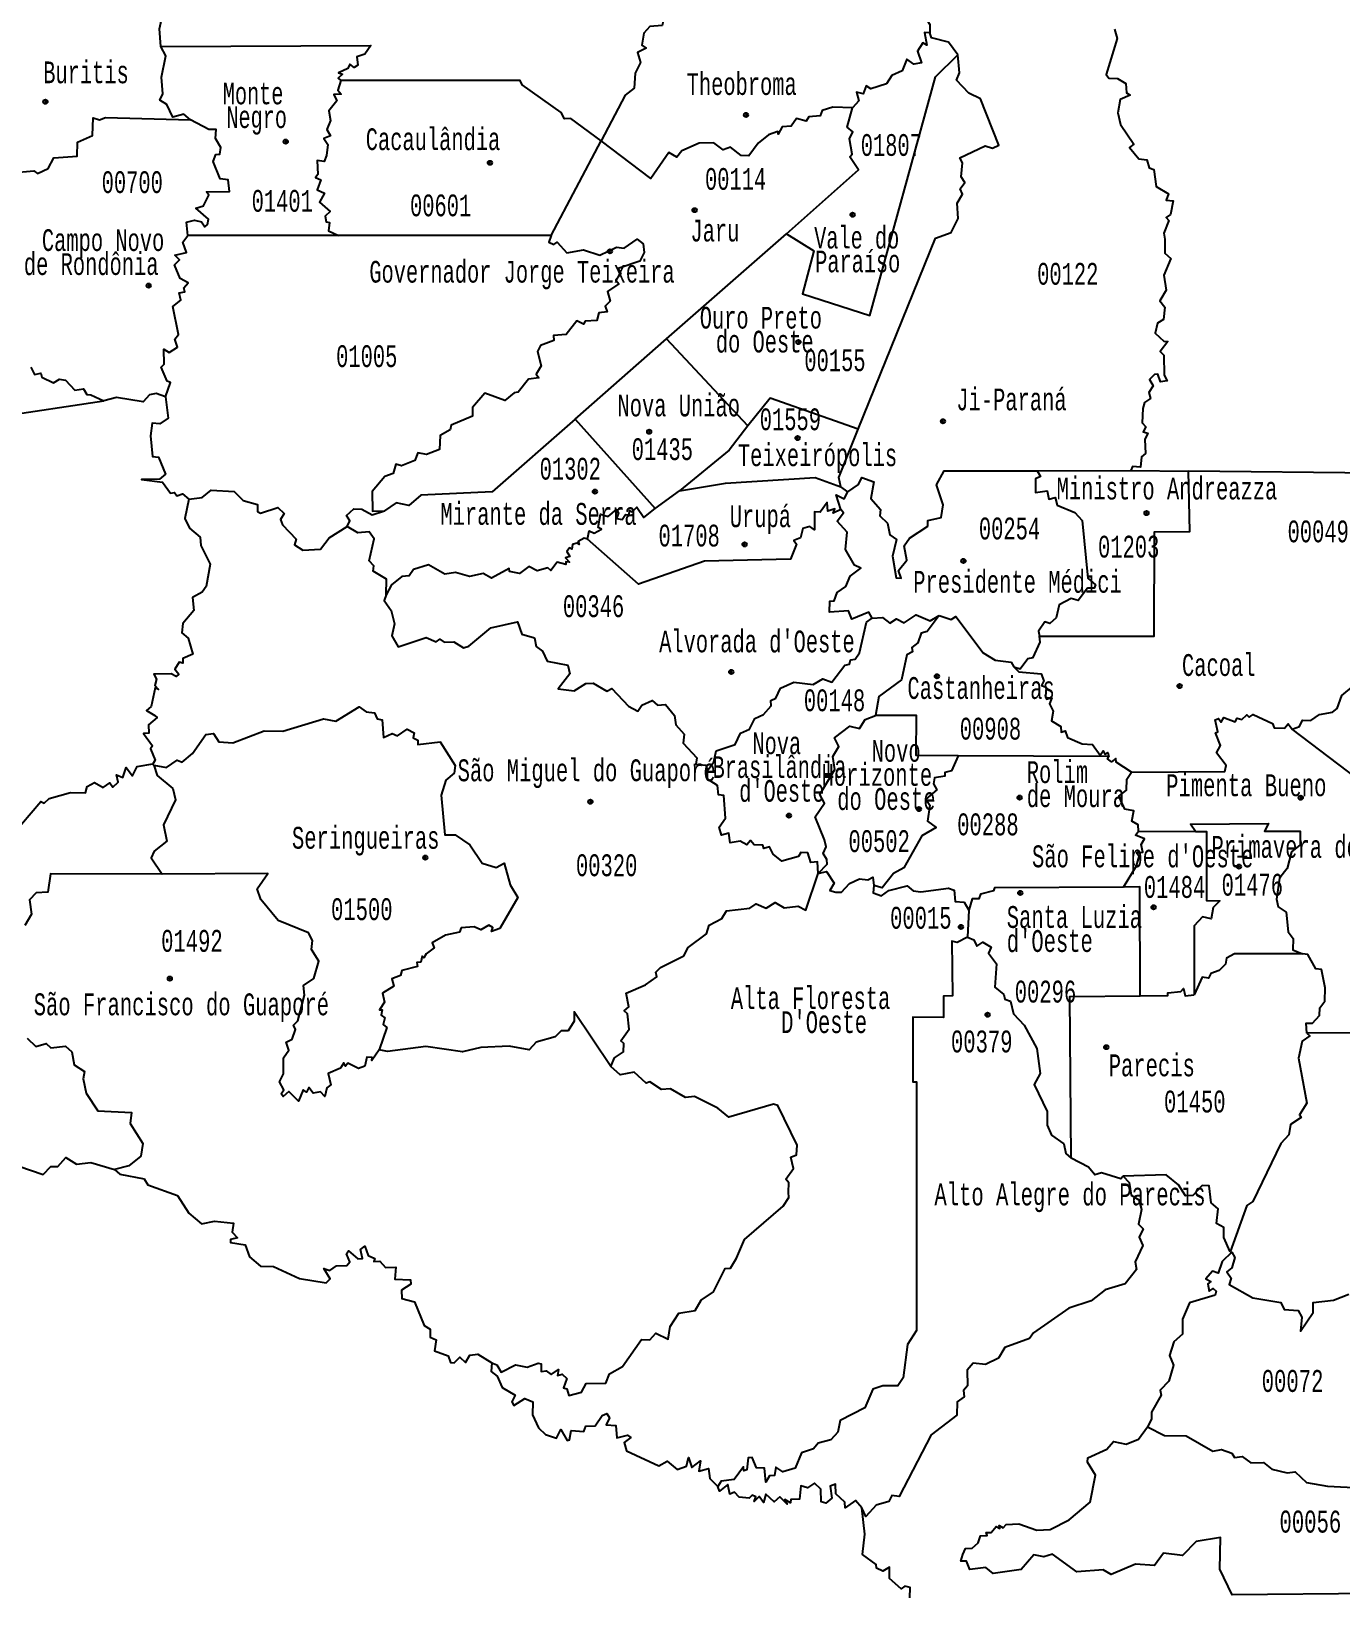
# Model space of a CAD drawing. Header units: millimetres. Extents: x 9851 to 10267, y 23387 to 23778.
# Drawn here: x 9952.17 to 9979.66, y 23591.32 to 23624.16 of the extents above; entities that cross this region are included whole.
import ezdxf
from ezdxf.enums import TextEntityAlignment as Align

# ---------------------------------------------------------------- set-up
doc = ezdxf.new("R2010")
doc.units = ezdxf.units.MM
doc.layers.add('3', color=7, linetype='Continuous')
doc.styles.add('MONOTXT', font='MONOTXT', dxfattribs={"height": 0.2})

# ---------------------------------------------------------------- blocks, each defined once
blk = doc.blocks.new('SEDE')
at = {"layer": '3', "color": 7, "linetype": 'Continuous'}
blk.add_circle((0, 0), 0.00451, dxfattribs=at)

msp = doc.modelspace()

# ---------------------------------------------------------------- linework, layer by layer
at = {"color": 7, "linetype": 'Continuous'}
for p, q in [((9963.082, 23619.871), (9964.132, 23621.857)), ((9958.621, 23619.872), (9955.457, 23619.871)), ((9963.082, 23619.871), (9958.621, 23619.872)), ((9965.505, 23617.702), (9968.024, 23619.907)), ((9963.586, 23616.014), (9965.505, 23617.702)), ((9967.215, 23615.877), (9965.505, 23617.702)), ((9963.586, 23616.014), (9965.269, 23614.138)), ((9973.287, 23614.931), (9975.255, 23614.936)), ((9975.255, 23614.936), (9976.467, 23614.922)), ((9980.752, 23614.874), (9976.467, 23614.922)), ((9965.269, 23614.138), (9965.776, 23614.508)), ((9969.313, 23614.492), (9969.167, 23614.591)), ((9974.79, 23608.935), (9971.627, 23608.946)), ((9954.718, 23608.779), (9954.738, 23608.749)), ((9975.412, 23607.365), (9976.613, 23607.357)), ((9971.849, 23605.711), (9971.827, 23605.143)), ((9977.337, 23598.536), (9977.377, 23598.531))]:
    msp.add_line(p, q, dxfattribs=at)
for points in [[(9966.527, 23626.738), (9966.252, 23626.508), (9966.205, 23626.171), (9966.26, 23625.864), (9966.124, 23625.638), (9966.127, 23625.491), (9965.715, 23625.147), (9965.663, 23624.843), (9965.515, 23624.669), (9965.415, 23624.275), (9965.157, 23624.257), (9965.032, 23624.118), (9964.989, 23623.865), (9965.077, 23623.805), (9964.893, 23623.709), (9964.957, 23623.503), (9964.85, 23623.275), (9964.827, 23622.96), (9964.637, 23622.815), (9964.132, 23621.857)], [(9971.213, 23625.301), (9971.113, 23624.928), (9970.809, 23624.65), (9971.033, 23624.299), (9971.031, 23624.121)], [(9954.891, 23623.838), (9954.861, 23624.209), (9954.924, 23624.496), (9954.788, 23624.793)], [(9971.031, 23624.121), (9970.924, 23624.132), (9970.972, 23623.865), (9970.887, 23623.913), (9970.776, 23623.74), (9970.858, 23623.496), (9970.699, 23623.469), (9970.552, 23623.574), (9970.456, 23623.326), (9970.235, 23623.232), (9970.126, 23623.052), (9969.794, 23622.95), (9969.7, 23623.012), (9969.631, 23622.841), (9969.496, 23622.879), (9969.543, 23622.699), (9969.411, 23622.549)], [(9971.622, 23623.666), (9971.424, 23623.932), (9971.072, 23624.018), (9971.031, 23624.121)], [(9974.914, 23624.201), (9974.97, 23624.004), (9974.739, 23623.253), (9974.789, 23623.173), (9974.972, 23623.165), (9975.151, 23623.063), (9975.16, 23622.866), (9975.24, 23622.819), (9975.028, 23622.722), (9974.978, 23622.443), (9975.038, 23622.203), (9975.317, 23621.787), (9975.229, 23621.714), (9975.419, 23621.478), (9975.592, 23621.458), (9975.638, 23621.293), (9975.74, 23621.259), (9975.787, 23620.901), (9976.042, 23620.745), (9975.996, 23620.612), (9976.14, 23620.597), (9976.087, 23620.312), (9975.997, 23620.249), (9976.055, 23620.182), (9975.949, 23619.919), (9975.968, 23619.791), (9975.967, 23619.498), (9976.094, 23619.384), (9975.946, 23619.036), (9975.995, 23618.72), (9975.862, 23618.498), (9975.968, 23618.366), (9975.94, 23618.105), (9975.816, 23618.029), (9975.763, 23617.82), (9975.948, 23617.649), (9976.033, 23617.647), (9975.873, 23617.432), (9975.949, 23617.355), (9975.955, 23616.941), (9976.019, 23616.821), (9975.875, 23616.801), (9975.82, 23616.959), (9975.751, 23616.953), (9975.647, 23616.848), (9975.723, 23616.712), (9975.632, 23616.575), (9975.669, 23616.452), (9975.54, 23616.367), (9975.506, 23616.238), (9975.489, 23615.939), (9975.567, 23615.854), (9975.514, 23615.749), (9975.614, 23615.723), (9975.547, 23615.587), (9975.563, 23615.295), (9975.481, 23615.225), (9975.457, 23615.006), (9975.29, 23615.021), (9975.255, 23614.936)], [(9955.514, 23622.3), (9955.371, 23622.415), (9955.14, 23622.357), (9955.013, 23622.618), (9954.864, 23622.709), (9954.931, 23622.842), (9954.904, 23623.194), (9954.994, 23623.639), (9954.891, 23623.838)], [(9954.891, 23623.838), (9959.295, 23623.856), (9959.172, 23623.678), (9959.004, 23623.618), (9959.025, 23623.448), (9958.946, 23623.399), (9958.854, 23623.465), (9958.813, 23623.377), (9958.617, 23623.283), (9958.699, 23623.254), (9958.614, 23623.175), (9958.665, 23623.126)], [(9968.024, 23619.907), (9968.598, 23619.549), (9968.357, 23618.644), (9969.776, 23618.193), (9971.151, 23623.198), (9971.622, 23623.666)], [(9969.531, 23615.803), (9971.153, 23619.816), (9971.48, 23619.935), (9971.63, 23620.228), (9971.608, 23620.548), (9971.716, 23620.737), (9971.673, 23620.85), (9971.771, 23620.986), (9971.694, 23621.104), (9971.716, 23621.398), (9971.661, 23621.5), (9972.197, 23621.751), (9972.349, 23621.705), (9972.479, 23621.765), (9972.098, 23622.737), (9971.85, 23622.858), (9971.595, 23623.134), (9971.658, 23623.287), (9971.622, 23623.666)], [(9958.665, 23623.126), (9958.601, 23622.92), (9958.672, 23622.836), (9958.523, 23622.833), (9958.581, 23622.695), (9958.417, 23622.484), (9958.45, 23622.283), (9958.371, 23622.093), (9958.45, 23621.961), (9958.312, 23621.908), (9958.393, 23621.778), (9958.367, 23621.55), (9958.318, 23621.426), (9958.173, 23621.447), (9958.186, 23621.149), (9958.135, 23621.089), (9958.25, 23621.037), (9958.17, 23620.829), (9958.323, 23620.762), (9958.218, 23620.567), (9958.442, 23620.373), (9958.34, 23620.274), (9958.359, 23620.155), (9958.43, 23620.145), (9958.405, 23619.965), (9958.621, 23619.872)], [(9964.132, 23621.857), (9963.493, 23622.329), (9963.363, 23622.316), (9963.29, 23622.454), (9962.472, 23623.032), (9962.433, 23623.122), (9958.665, 23623.126)], [(9969.411, 23622.549), (9968.994, 23622.562), (9968.776, 23622.494), (9968.734, 23622.379), (9968.495, 23622.359), (9968.439, 23622.272), (9968.233, 23622.327), (9968.119, 23622.164), (9967.933, 23622.148), (9967.85, 23621.999), (9967.839, 23622.053), (9967.649, 23621.98), (9967.427, 23621.81), (9967.23, 23621.545), (9967.071, 23621.55), (9966.847, 23621.723), (9966.697, 23621.666), (9966.502, 23621.812), (9966.193, 23621.811), (9965.824, 23621.649), (9965.724, 23621.515), (9965.557, 23621.612), (9965.176, 23621.07), (9964.132, 23621.857)], [(9968.024, 23619.907), (9969.537, 23621.247), (9969.355, 23621.523), (9969.404, 23621.579), (9969.348, 23621.899), (9969.42, 23622.049), (9969.297, 23622.142), (9969.411, 23622.549)], [(9951.753, 23621.183), (9952.221, 23621.231), (9952.301, 23621.175), (9952.522, 23621.278), (9952.639, 23621.504), (9953.133, 23621.535), (9953.135, 23621.83), (9953.452, 23621.972), (9953.467, 23622.343), (9953.599, 23622.296), (9953.729, 23622.349), (9955.514, 23622.3)], [(9955.457, 23619.871), (9955.428, 23620.147), (9955.593, 23620.193), (9955.742, 23620.159), (9955.81, 23620.05), (9955.867, 23620.099), (9955.888, 23620.212), (9955.624, 23620.447), (9955.785, 23620.495), (9955.895, 23620.715), (9955.847, 23620.786), (9956.329, 23620.797), (9956.301, 23621.036), (9956.131, 23621.062), (9955.986, 23621.423), (9956.04, 23621.574), (9956.124, 23621.581), (9956.148, 23621.717), (9956.038, 23621.903), (9956.052, 23622.092), (9955.899, 23622.095), (9955.514, 23622.3)], [(9954.987, 23616.481), (9955.09, 23616.783), (9955.021, 23616.811), (9954.897, 23617.107), (9954.956, 23617.172), (9954.953, 23617.483), (9955.062, 23617.413), (9955.235, 23617.523), (9955.183, 23617.691), (9955.256, 23617.794), (9955.143, 23618.377), (9955.311, 23618.512), (9955.272, 23618.667), (9955.389, 23618.691), (9955.373, 23618.775), (9955.465, 23618.879), (9955.296, 23618.969), (9955.173, 23619.256), (9955.28, 23619.361), (9955.184, 23619.458), (9955.429, 23619.512), (9955.35, 23619.733), (9955.457, 23619.871)], [(9963.082, 23619.871), (9963.037, 23619.73), (9963.14, 23619.682), (9963.21, 23619.728), (9963.41, 23619.507), (9963.762, 23619.566), (9964.102, 23619.459), (9964.458, 23619.622), (9964.617, 23619.604), (9964.888, 23619.795), (9965.014, 23619.693), (9965.038, 23619.51), (9964.947, 23619.334), (9964.492, 23619.179), (9964.547, 23619.064), (9964.443, 23618.935), (9964.506, 23618.856), (9964.265, 23618.694), (9964.32, 23618.494), (9964.219, 23618.386), (9964.257, 23618.269), (9964.082, 23618.247), (9964.042, 23618.087), (9963.796, 23618.075), (9963.759, 23618.008), (9963.621, 23618.08), (9963.396, 23617.792), (9963.135, 23617.774), (9963.14, 23617.669), (9962.862, 23617.561), (9962.799, 23617.434), (9962.875, 23617.133), (9962.767, 23616.959), (9962.822, 23616.88), (9962.608, 23616.851), (9962.392, 23616.581), (9962.305, 23616.57), (9962.113, 23616.407), (9961.689, 23616.56), (9961.433, 23616.259), (9961.43, 23616.081), (9960.984, 23615.886), (9960.96, 23615.792), (9960.755, 23615.67), (9960.737, 23615.377), (9960.464, 23615.27), (9960.283, 23615.307), (9960.218, 23615.148), (9959.941, 23615.034), (9959.821, 23615.072), (9959.768, 23614.873), (9959.588, 23614.81), (9959.328, 23614.499), (9959.331, 23614.083), (9959.581, 23614.09)], [(9952.157, 23617.106), (9952.239, 23616.955), (9952.37, 23616.983), (9952.387, 23616.893), (9952.632, 23616.781), (9952.759, 23616.857), (9952.888, 23616.833), (9953.079, 23616.624), (9953.264, 23616.651), (9953.333, 23616.533), (9953.416, 23616.523), (9953.69, 23616.397)], [(9954.987, 23616.481), (9954.792, 23616.555), (9954.653, 23616.528), (9954.515, 23616.379), (9953.956, 23616.468), (9953.69, 23616.397)], [(9954.987, 23616.481), (9955.041, 23616.033), (9954.87, 23615.918), (9954.708, 23615.929), (9954.669, 23615.663), (9954.711, 23615.232), (9954.839, 23615.217), (9954.988, 23614.858), (9954.862, 23614.757), (9954.48, 23614.75), (9954.921, 23614.695), (9955.092, 23614.458), (9955.178, 23614.478), (9955.223, 23614.402), (9955.344, 23614.446), (9955.476, 23614.339)], [(9969.531, 23615.803), (9967.683, 23616.457), (9967.215, 23615.877)], [(9951.449, 23616.063), (9953.69, 23616.397)], [(9963.586, 23616.014), (9961.844, 23614.49), (9960.346, 23614.42), (9960.095, 23614.201), (9959.832, 23614.26), (9959.581, 23614.09)], [(9967.215, 23615.877), (9966.819, 23615.367), (9965.776, 23614.508)], [(9969.167, 23614.591), (9969.12, 23614.79), (9969.531, 23615.803)], [(9969.313, 23614.492), (9969.533, 23614.644), (9969.609, 23614.791), (9969.86, 23614.696), (9969.795, 23614.347), (9969.995, 23614.117), (9969.985, 23613.983), (9970.146, 23613.834), (9970.194, 23613.588), (9970.336, 23613.486), (9970.25, 23613.138), (9970.324, 23612.686), (9970.43, 23612.677), (9970.374, 23612.841), (9970.554, 23613.056), (9970.493, 23613.354), (9970.61, 23613.516), (9970.989, 23613.767), (9970.993, 23613.886), (9971.275, 23613.952), (9971.312, 23614.216), (9971.177, 23614.635), (9971.336, 23614.929), (9973.287, 23614.931)], [(9973.287, 23614.931), (9973.358, 23614.814), (9973.25, 23614.765), (9973.25, 23614.476), (9973.497, 23614.511), (9973.531, 23614.334), (9973.668, 23614.374), (9973.707, 23614.211), (9974.077, 23614.053), (9974.229, 23613.889), (9974.348, 23612.678), (9974.51, 23612.535), (9974.485, 23612.469), (9974.342, 23612.469), (9974.147, 23612.206), (9974, 23612.251), (9973.747, 23612.118), (9973.686, 23611.844), (9973.555, 23611.729), (9973.45, 23611.759), (9973.314, 23611.562), (9973.334, 23611.462)], [(9973.334, 23611.462), (9975.747, 23611.461), (9975.749, 23613.653), (9976.49, 23613.657), (9976.467, 23614.922)], [(9978.64, 23609.505), (9978.792, 23609.561), (9978.856, 23609.694), (9979.032, 23609.687), (9979.218, 23609.815), (9979.485, 23609.862), (9979.583, 23609.939), (9979.685, 23610.214), (9979.929, 23610.414), (9980.123, 23610.334), (9980.192, 23610.549), (9980.382, 23610.644), (9980.573, 23610.617), (9980.749, 23610.818), (9980.752, 23614.874)], [(9955.476, 23614.339), (9955.755, 23614.37), (9955.947, 23614.525), (9956.427, 23614.497), (9956.619, 23614.306), (9956.916, 23614.224), (9956.917, 23614.076), (9956.982, 23614.043), (9957.344, 23614.159), (9957.477, 23614.037), (9957.403, 23613.906), (9957.444, 23613.796), (9957.729, 23613.493), (9957.696, 23613.38), (9957.87, 23613.264), (9958.239, 23613.286), (9958.425, 23613.524), (9958.803, 23613.763)], [(9965.776, 23614.508), (9966.743, 23614.673), (9968.624, 23614.788), (9969.167, 23614.591)], [(9969.165, 23614.119), (9969.064, 23614.429), (9969.236, 23614.343), (9969.313, 23614.492)], [(9955.476, 23614.339), (9955.393, 23613.928), (9955.49, 23613.727), (9955.716, 23613.541), (9955.731, 23613.366), (9955.925, 23612.968), (9955.839, 23612.5), (9955.758, 23612.385), (9955.552, 23612.271), (9955.58, 23611.998), (9955.352, 23611.727), (9955.327, 23611.533), (9955.465, 23611.416), (9955.562, 23611.081), (9955.35, 23610.994), (9955.349, 23610.895), (9955.27, 23610.913), (9955.183, 23610.765), (9955.269, 23610.662), (9955.207, 23610.611), (9955.102, 23610.672), (9954.74, 23610.661), (9954.8, 23610.554), (9954.759, 23610.426), (9954.842, 23610.343), (9954.77, 23610.377), (9954.683, 23609.984), (9954.587, 23609.9), (9954.761, 23609.795), (9954.812, 23609.752), (9954.63, 23609.595), (9954.634, 23609.425), (9954.525, 23609.414), (9954.711, 23609.161), (9954.674, 23609.094), (9954.771, 23608.86), (9954.718, 23608.779)], [(9969.165, 23614.119), (9969.004, 23614.041), (9969.037, 23614.132), (9968.895, 23614.087), (9968.877, 23614.266), (9968.728, 23614.06), (9968.614, 23614.068), (9968.614, 23613.693), (9968.514, 23613.764), (9968.368, 23613.717), (9968.315, 23613.522), (9968.175, 23613.471), (9968.232, 23613.393), (9968.109, 23613.073), (9966.304, 23613.031), (9964.916, 23612.549), (9963.844, 23613.498)], [(9963.844, 23613.498), (9963.883, 23613.67), (9963.988, 23613.623), (9964.137, 23613.706), (9964.07, 23613.744), (9964.119, 23614.018), (9964.277, 23613.97), (9964.454, 23614.117), (9964.498, 23614.039), (9964.453, 23613.927), (9964.577, 23613.906), (9964.644, 23614.016), (9964.721, 23614.007), (9964.729, 23614.099), (9964.781, 23614.07), (9964.882, 23614.17), (9965.03, 23613.949), (9965.269, 23614.138)], [(9958.803, 23613.763), (9958.857, 23613.88), (9958.788, 23613.995), (9958.942, 23614.132), (9959.108, 23614.126), (9959.326, 23614.007), (9959.581, 23614.09)], [(9969.825, 23611.838), (9969.752, 23611.966), (9969.396, 23611.814), (9969.323, 23611.988), (9968.93, 23611.966), (9968.933, 23612.195), (9969.025, 23612.199), (9969.085, 23612.376), (9969.268, 23612.505), (9969.362, 23612.719), (9969.587, 23612.885), (9969.455, 23612.947), (9969.26, 23613.282), (9969.297, 23613.646), (9969.087, 23613.876), (9969.223, 23614.048), (9969.165, 23614.119)], [(9959.622, 23612.324), (9959.627, 23612.653), (9959.348, 23612.827), (9959.359, 23612.934), (9959.261, 23613.043), (9959.365, 23613.505), (9959.26, 23613.653), (9959.022, 23613.628), (9958.803, 23613.763)], [(9963.844, 23613.498), (9963.776, 23613.518), (9963.65, 23613.446), (9963.669, 23613.382), (9963.622, 23613.415), (9963.532, 23613.384), (9963.514, 23613.289), (9963.47, 23613.316), (9963.412, 23613.236), (9963.472, 23613.13), (9963.381, 23613.105), (9963.465, 23613.013), (9963.388, 23613.022), (9963.393, 23612.963), (9963.207, 23613.014), (9963.074, 23612.837), (9963.016, 23612.893), (9962.792, 23612.83), (9962.616, 23612.923), (9962.417, 23612.777), (9962.21, 23612.818), (9962.204, 23612.879), (9961.832, 23612.675), (9961.658, 23612.773), (9961.368, 23612.715), (9961.075, 23612.799), (9960.854, 23612.758), (9960.507, 23612.96), (9960.194, 23612.858), (9960.101, 23612.723), (9959.946, 23612.714), (9959.733, 23612.536), (9959.622, 23612.324)], [(9959.622, 23612.324), (9959.578, 23612.21), (9959.724, 23611.999), (9959.797, 23611.717), (9959.737, 23611.464), (9959.871, 23611.235), (9960.457, 23611.434), (9960.667, 23611.341), (9960.746, 23611.4), (9960.837, 23611.333), (9961.037, 23611.34), (9961.24, 23611.217), (9961.357, 23611.247), (9961.818, 23611.636), (9962.378, 23611.764), (9962.464, 23611.504), (9962.732, 23611.424), (9962.77, 23611.245), (9962.898, 23611.147), (9963, 23610.933), (9963.431, 23610.853), (9963.475, 23610.671), (9963.228, 23610.354), (9963.566, 23610.309), (9963.812, 23610.469), (9963.963, 23610.476), (9964.25, 23610.306), (9964.355, 23610.362), (9964.705, 23609.993), (9964.902, 23609.884), (9964.985, 23610.009), (9965.204, 23610.11), (9965.319, 23610.012), (9965.487, 23610.026), (9965.67, 23609.793), (9965.7, 23609.6), (9965.879, 23609.402), (9965.858, 23609.216), (9966.139, 23608.903), (9966.12, 23608.775), (9966.329, 23608.754), (9966.365, 23608.639)], [(9969.825, 23611.838), (9970.043, 23611.853), (9970.192, 23611.734), (9970.332, 23611.825), (9970.494, 23611.74), (9970.744, 23611.908), (9971.044, 23611.779), (9971.233, 23611.892)], [(9971.233, 23611.892), (9970.975, 23611.557), (9970.852, 23611.52), (9970.785, 23611.318), (9970.659, 23611.224), (9970.673, 23611.134), (9970.551, 23611.071), (9970.438, 23610.546), (9969.961, 23610.195), (9969.896, 23609.791)], [(9971.233, 23611.892), (9971.484, 23611.813), (9971.578, 23611.872), (9972.155, 23611.109), (9972.408, 23610.954), (9972.743, 23610.913), (9972.798, 23610.819)], [(9966.365, 23608.639), (9966.499, 23608.821), (9966.549, 23609.054), (9966.947, 23609.187), (9967.061, 23609.421), (9967.247, 23609.506), (9967.356, 23609.731), (9967.54, 23609.818), (9967.699, 23609.999), (9967.695, 23610.111), (9967.797, 23610.158), (9967.898, 23610.365), (9968.175, 23610.491), (9968.583, 23610.446), (9968.784, 23610.562), (9968.973, 23610.491), (9969.247, 23610.854), (9969.35, 23610.87), (9969.368, 23610.961), (9969.467, 23610.976), (9969.557, 23611.11), (9969.707, 23611.756), (9969.825, 23611.838)], [(9972.798, 23610.819), (9972.927, 23610.777), (9973.088, 23610.99), (9973.206, 23611.013), (9973.35, 23611.334), (9973.334, 23611.462)], [(9972.798, 23610.819), (9972.904, 23610.712), (9973.37, 23610.667), (9973.429, 23610.525), (9973.377, 23610.426), (9973.474, 23610.392), (9973.461, 23610.186), (9973.485, 23610.135), (9973.597, 23610.164), (9973.543, 23610.039), (9973.621, 23609.887), (9973.589, 23609.681), (9973.782, 23609.562), (9973.792, 23609.446), (9973.878, 23609.472), (9973.923, 23609.335), (9974.23, 23609.198), (9974.452, 23609.189), (9974.608, 23608.961), (9974.67, 23609.052), (9974.708, 23608.983), (9974.772, 23609.017), (9974.79, 23608.935)], [(9954.738, 23608.749), (9955.01, 23608.706), (9955.233, 23608.857), (9955.337, 23608.818), (9955.553, 23608.994), (9955.835, 23609.396), (9955.995, 23609.419), (9956.103, 23609.245), (9956.401, 23609.22), (9957.056, 23609.471), (9957.451, 23609.468), (9958.302, 23609.722), (9958.562, 23609.676), (9959.055, 23609.974), (9959.197, 23609.869), (9959.374, 23609.852), (9959.427, 23609.723), (9959.534, 23609.705), (9959.56, 23609.334), (9959.744, 23609.415), (9959.855, 23609.37), (9960.058, 23609.51), (9960.209, 23609.434), (9960.188, 23609.324), (9960.282, 23609.275), (9960.284, 23609.187), (9960.756, 23609.244), (9961.071, 23608.746), (9961.048, 23608.583), (9960.871, 23608.437), (9960.774, 23608.124), (9960.85, 23607.288), (9961.067, 23607.291), (9961.379, 23607.08), (9961.636, 23606.697), (9961.927, 23606.607), (9962.095, 23606.696), (9962.219, 23606.242), (9962.382, 23605.972), (9962.004, 23605.322), (9961.834, 23605.262), (9961.857, 23605.341), (9961.773, 23605.394), (9961.605, 23605.293), (9961.467, 23605.361), (9961.195, 23605.336), (9961.16, 23605.244), (9960.867, 23605.182), (9960.587, 23605.022), (9960.626, 23604.916), (9960.46, 23604.793), (9960.41, 23604.709), (9960.372, 23604.744), (9960.345, 23604.615), (9960.265, 23604.609), (9960.274, 23604.526), (9959.948, 23604.441), (9959.919, 23604.339), (9959.74, 23604.269), (9959.778, 23604.114), (9959.542, 23603.965), (9959.584, 23603.777), (9959.481, 23603.616), (9959.535, 23603.614), (9959.511, 23603.504), (9959.594, 23603.449), (9959.558, 23603.306), (9959.636, 23603.244), (9959.469, 23602.776)], [(9968.69, 23606.477), (9968.876, 23606.673), (9968.872, 23606.775), (9968.797, 23606.897), (9968.858, 23607.039), (9968.821, 23607.185), (9968.628, 23607.67), (9968.822, 23607.951), (9968.721, 23608.136), (9969.042, 23608.662), (9968.998, 23608.936), (9969.12, 23609.142), (9969.03, 23609.323), (9969.353, 23609.568), (9969.555, 23609.525), (9969.676, 23609.707), (9969.896, 23609.791)], [(9971.627, 23608.946), (9970.745, 23608.956), (9970.753, 23609.794), (9969.896, 23609.791)], [(9975.268, 23608.605), (9977.23, 23608.622), (9977.253, 23608.745), (9977.054, 23609.011), (9977.133, 23609.168), (9977.03, 23609.428), (9977.083, 23609.449), (9977.022, 23609.704), (9977.092, 23609.732), (9977.151, 23609.656), (9977.207, 23609.751), (9977.447, 23609.664), (9977.485, 23609.738), (9977.584, 23609.711), (9977.687, 23609.805), (9977.74, 23609.76), (9977.822, 23609.815), (9978.23, 23609.628), (9978.26, 23609.538), (9978.478, 23609.529), (9978.555, 23609.617), (9978.64, 23609.505)], [(9981.547, 23607.304), (9978.64, 23609.505)], [(9971.627, 23608.946), (9971.488, 23608.636), (9971.349, 23608.597), (9971.351, 23608.523), (9971.133, 23608.483), (9971.109, 23608.363), (9971.181, 23608.232), (9970.948, 23608.04), (9971.037, 23607.91), (9970.985, 23607.578), (9971.169, 23607.444), (9970.866, 23607.271), (9970.49, 23606.597), (9970.268, 23606.477), (9970.032, 23606.175), (9969.858, 23606.223)], [(9975.268, 23608.605), (9974.947, 23608.818), (9974.936, 23608.889), (9974.849, 23608.824), (9974.767, 23608.882), (9974.79, 23608.935)], [(9951.961, 23607.513), (9952.37, 23607.992), (9952.437, 23607.953), (9952.542, 23608.054), (9952.988, 23608.177), (9953.308, 23608.174), (9953.339, 23608.305), (9953.496, 23608.391), (9953.68, 23608.285), (9953.82, 23608.381), (9953.883, 23608.288), (9953.992, 23608.392), (9953.958, 23608.548), (9954.088, 23608.493), (9954.163, 23608.705), (9954.292, 23608.528), (9954.392, 23608.721), (9954.718, 23608.779)], [(9954.738, 23608.749), (9954.812, 23608.537), (9955.14, 23608.262), (9955.196, 23608.026), (9954.947, 23607.502), (9955.013, 23607.156), (9954.747, 23606.944), (9954.688, 23606.809), (9954.917, 23606.467)], [(9968.69, 23606.477), (9968.678, 23606.722), (9968.534, 23606.708), (9968.471, 23606.91), (9968.324, 23606.92), (9968.273, 23606.834), (9967.927, 23606.739), (9967.743, 23606.882), (9967.667, 23607.04), (9967.551, 23607.003), (9967.525, 23607.076), (9967.343, 23607.083), (9967.266, 23607.167), (9967.194, 23607.079), (9967.053, 23607.155), (9966.838, 23607.12), (9966.817, 23607.326), (9966.658, 23607.279), (9966.608, 23607.448), (9966.742, 23607.642), (9966.707, 23608.117), (9966.6, 23608.132), (9966.573, 23608.323), (9966.367, 23608.455), (9966.365, 23608.639)], [(9975.412, 23607.365), (9975.406, 23607.502), (9975.275, 23607.578), (9975.316, 23607.79), (9975.129, 23607.829), (9974.999, 23608.102), (9975.165, 23608.23), (9975.171, 23608.457), (9975.268, 23608.605)], [(9975.101, 23606.191), (9975.376, 23606.642), (9975.43, 23606.834), (9975.376, 23606.913), (9975.504, 23606.929), (9975.473, 23607.088), (9975.544, 23607.203), (9975.352, 23607.279), (9975.412, 23607.365)], [(9976.613, 23607.357), (9976.509, 23607.511), (9978.147, 23607.526), (9978.062, 23607.363), (9978.806, 23607.365), (9978.812, 23607.082), (9978.629, 23606.931), (9978.534, 23606.585), (9978.373, 23606.383), (9978.313, 23605.938), (9978.35, 23605.777), (9978.515, 23605.667), (9978.554, 23605.25), (9978.663, 23605.114), (9978.652, 23604.872), (9978.856, 23604.791)], [(9976.613, 23607.357), (9976.839, 23607.356), (9976.844, 23605.908), (9977.121, 23605.905), (9976.98, 23605.764), (9976.937, 23605.525), (9976.758, 23605.57), (9976.583, 23605.38), (9976.586, 23603.933)], [(9954.917, 23606.467), (9952.57, 23606.47), (9952.516, 23606.085), (9952.269, 23606.07), (9952.131, 23605.922), (9952.173, 23605.623), (9952.036, 23605.384)], [(9959.469, 23602.776), (9959.32, 23602.549), (9959.322, 23602.618), (9959.216, 23602.623), (9959.168, 23602.43), (9959.037, 23602.382), (9958.813, 23602.494), (9958.767, 23602.436), (9958.732, 23602.504), (9958.659, 23602.388), (9958.401, 23602.276), (9958.459, 23602.042), (9958.37, 23601.978), (9958.329, 23601.8), (9958.237, 23601.892), (9958.084, 23601.867), (9957.997, 23601.985), (9957.946, 23601.891), (9957.875, 23601.94), (9957.777, 23601.702), (9957.573, 23601.904), (9957.457, 23601.796), (9957.415, 23601.852), (9957.473, 23601.937), (9957.38, 23602.103), (9957.467, 23602.272), (9957.464, 23602.609), (9957.573, 23602.769), (9957.52, 23602.934), (9957.647, 23602.999), (9957.712, 23603.203), (9957.672, 23603.293), (9957.765, 23603.382), (9957.902, 23603.924), (9957.885, 23604.126), (9958.097, 23604.276), (9958.206, 23604.637), (9958.049, 23604.882), (9958.07, 23605.07), (9957.985, 23605.229), (9957.349, 23605.489), (9956.987, 23605.935), (9956.909, 23606.159), (9957.138, 23606.478), (9954.917, 23606.467)], [(9964.336, 23602.426), (9964.414, 23602.61), (9964.602, 23602.735), (9964.612, 23602.908), (9964.548, 23602.963), (9964.718, 23603.209), (9964.689, 23603.534), (9964.618, 23603.597), (9964.711, 23603.678), (9964.655, 23603.964), (9965.064, 23604.144), (9965.305, 23604.31), (9965.283, 23604.405), (9965.378, 23604.505), (9965.872, 23604.748), (9965.957, 23604.925), (9966.345, 23605.209), (9966.404, 23605.392), (9966.669, 23605.534), (9966.764, 23605.693), (9967.253, 23605.748), (9967.385, 23605.842), (9967.599, 23605.75), (9967.788, 23605.871), (9967.973, 23605.754), (9968.267, 23605.793), (9968.433, 23605.709), (9968.69, 23606.477)], [(9968.69, 23606.477), (9968.863, 23606.517), (9969.024, 23606.274), (9968.931, 23606.124), (9969.057, 23606.085), (9969.182, 23606.088), (9969.35, 23606.27), (9969.557, 23606.367), (9969.733, 23606.343), (9969.834, 23606.401), (9969.858, 23606.223)], [(9969.858, 23606.223), (9969.847, 23606.075), (9970.019, 23606.008), (9970.17, 23606.124), (9970.56, 23606.218), (9970.685, 23606.115), (9970.844, 23606.096), (9971.428, 23606.169), (9971.547, 23606.128), (9971.567, 23605.89), (9971.753, 23605.876), (9971.849, 23605.711)], [(9975.101, 23606.191), (9972.388, 23606.175), (9972.367, 23606.112), (9972.094, 23606.045), (9972.063, 23605.947), (9971.922, 23605.945), (9971.849, 23605.711)], [(9975.452, 23603.907), (9975.442, 23606.197), (9975.101, 23606.191)], [(9971.827, 23605.143), (9971.608, 23605.029), (9971.496, 23605.058), (9971.507, 23603.909), (9971.32, 23603.906), (9971.323, 23603.454), (9970.677, 23603.459), (9970.679, 23602.105), (9970.752, 23602.104), (9970.752, 23596.882), (9970.565, 23596.588), (9970.476, 23595.893), (9970.361, 23595.722), (9970.044, 23595.725), (9969.835, 23595.651), (9969.669, 23595.263), (9969.152, 23594.994), (9969.103, 23594.753), (9968.958, 23594.592), (9968.688, 23594.522), (9968.592, 23594.398), (9968.342, 23594.316), (9968.208, 23593.993), (9967.947, 23593.918), (9967.797, 23594.017), (9967.769, 23593.841), (9967.666, 23593.831), (9967.588, 23593.702), (9967.559, 23593.993), (9967.393, 23594), (9967.3, 23594.221), (9967.221, 23594.214), (9967.191, 23593.962), (9967.127, 23593.942), (9967.119, 23594.023), (9966.924, 23593.755), (9966.652, 23593.723), (9966.58, 23593.607)], [(9971.827, 23605.143), (9971.955, 23605.088), (9972.022, 23604.953), (9972.149, 23605.036), (9972.322, 23604.931), (9972.268, 23604.805), (9972.433, 23604.583), (9972.4, 23604.093), (9972.586, 23603.94), (9972.605, 23603.84), (9972.724, 23603.801), (9972.789, 23603.535), (9973.014, 23603.291), (9973.282, 23602.805), (9973.352, 23602.279), (9973.224, 23602.047), (9973.498, 23601.48), (9973.495, 23601.197), (9973.588, 23600.985), (9973.848, 23600.803), (9973.888, 23600.602), (9974, 23600.504)], [(9978.856, 23604.791), (9977.431, 23604.791), (9977.261, 23604.703), (9977.241, 23604.576), (9977.109, 23604.442), (9976.933, 23604.38), (9976.886, 23604.283), (9976.751, 23604.304), (9976.586, 23603.933)], [(9978.951, 23603.125), (9978.937, 23603.339), (9979.071, 23603.336), (9979.213, 23603.495), (9979.225, 23603.655), (9979.327, 23603.799), (9979.337, 23604.077), (9979.26, 23604.461), (9979.137, 23604.475), (9978.969, 23604.779), (9978.856, 23604.791)], [(9975.452, 23603.907), (9976.03, 23603.918), (9976.034, 23603.973), (9976.306, 23603.999), (9976.357, 23604.063), (9976.391, 23603.912), (9976.586, 23603.933)], [(9974, 23600.504), (9973.971, 23603.899), (9975.452, 23603.907)], [(9964.336, 23602.426), (9963.566, 23603.572), (9963.566, 23603.379), (9963.438, 23603.177), (9963.29, 23603.174), (9963.169, 23603.052), (9962.769, 23602.937), (9962.618, 23602.775), (9962.201, 23602.851), (9961.605, 23602.826), (9961.219, 23602.732), (9960.455, 23602.845), (9959.645, 23602.743), (9959.469, 23602.776)], [(9952.083, 23603.023), (9952.267, 23602.846), (9952.479, 23602.911), (9952.578, 23602.819), (9952.887, 23602.851), (9953.016, 23602.735), (9953.066, 23602.458), (9953.288, 23602.32), (9953.254, 23602.171), (9953.321, 23601.87), (9953.567, 23601.495), (9954.272, 23601.46), (9954.244, 23601.233), (9954.509, 23600.812), (9954.47, 23600.546), (9954.215, 23600.338), (9953.914, 23600.265)], [(9978.951, 23603.125), (9979.011, 23603.068), (9978.85, 23602.96), (9978.775, 23602.6), (9978.947, 23601.66), (9978.796, 23601.415), (9978.827, 23601.355), (9978.609, 23601.207), (9978.573, 23600.989), (9978.402, 23600.809), (9977.817, 23599.593), (9977.688, 23599.506), (9977.337, 23598.536)], [(9984.258, 23602.182), (9984.015, 23602.286), (9983.633, 23603.136), (9978.951, 23603.125)], [(9961.836, 23596.208), (9961.946, 23596.165), (9962.037, 23596.013), (9962.331, 23596.161), (9962.581, 23596.116), (9962.808, 23596.201), (9962.873, 23596.183), (9962.872, 23596.022), (9962.98, 23596.039), (9963.084, 23595.958), (9963.237, 23596.065), (9963.216, 23595.938), (9963.315, 23595.966), (9963.414, 23595.88), (9963.344, 23595.679), (9963.415, 23595.658), (9963.453, 23595.523), (9963.723, 23595.588), (9963.817, 23595.774), (9964.231, 23595.776), (9964.308, 23595.973), (9964.58, 23596.128), (9964.977, 23596.698), (9965.155, 23596.692), (9965.281, 23596.829), (9965.538, 23596.701), (9965.58, 23596.968), (9965.762, 23597.252), (9966.105, 23597.307), (9966.235, 23597.522), (9966.489, 23597.695), (9966.74, 23598.183), (9966.848, 23598.193), (9966.977, 23598.403), (9967.14, 23598.796), (9967.955, 23599.498), (9968.074, 23599.679), (9968.065, 23599.792), (9968.074, 23599.986), (9968.007, 23600.064), (9968.169, 23600.287), (9968.115, 23600.523), (9968.237, 23600.571), (9968.248, 23600.776), (9967.843, 23601.608), (9967.753, 23601.633), (9966.811, 23601.362), (9966.582, 23601.555), (9966.096, 23601.796), (9965.902, 23601.776), (9965.587, 23601.961), (9965.401, 23601.947), (9965.157, 23602.104), (9965.081, 23602.075), (9964.828, 23602.306), (9964.535, 23602.253), (9964.336, 23602.426)], [(9951.906, 23600.333), (9952.418, 23600.162), (9952.577, 23600.326), (9952.726, 23600.324), (9952.895, 23600.517), (9953.115, 23600.376), (9953.42, 23600.41), (9953.914, 23600.265)], [(9975.096, 23600.122), (9975.041, 23600.065), (9974.638, 23600.197), (9974.5, 23600.149), (9974.362, 23600.314), (9974, 23600.504)], [(9953.914, 23600.265), (9954.027, 23600.165), (9954.538, 23600.067), (9954.618, 23599.944), (9955.24, 23599.721), (9955.476, 23599.349), (9955.74, 23599.123), (9956.018, 23599.181), (9956.411, 23599.138), (9956.385, 23598.95), (9956.498, 23598.83), (9956.352, 23598.793), (9956.354, 23598.734), (9956.658, 23598.686), (9956.748, 23598.434), (9956.983, 23598.238), (9957.255, 23598.229), (9957.802, 23597.978), (9958.358, 23597.886), (9958.441, 23597.968), (9958.31, 23598.185), (9958.438, 23598.145), (9958.575, 23598.239), (9958.796, 23598.252), (9958.859, 23598.326), (9958.783, 23598.493), (9958.827, 23598.559), (9959.023, 23598.387), (9959.121, 23598.394), (9959.083, 23598.584), (9959.174, 23598.655), (9959.239, 23598.458), (9959.383, 23598.399), (9959.362, 23598.332), (9959.486, 23598.339), (9959.603, 23598.206), (9959.823, 23598.217), (9959.8, 23597.96), (9960.131, 23597.948), (9960.137, 23597.857), (9959.938, 23597.729), (9959.945, 23597.556), (9960.212, 23597.485), (9960.419, 23596.989), (9960.544, 23596.914), (9960.544, 23596.742), (9960.672, 23596.689), (9960.635, 23596.455), (9960.923, 23596.355), (9960.967, 23596.212), (9961.049, 23596.207), (9961.163, 23596.326), (9961.283, 23596.21), (9961.379, 23596.367), (9961.544, 23596.388), (9961.836, 23596.208)], [(9975.096, 23600.122), (9975.22, 23599.991), (9975.263, 23599.727), (9975.422, 23599.625), (9975.48, 23599.422), (9975.417, 23599.114), (9975.511, 23599.021), (9975.426, 23598.847), (9975.505, 23598.671), (9975.342, 23598.325), (9975.371, 23598.167), (9975.133, 23597.862), (9974.713, 23597.739), (9974.423, 23597.51), (9973.95, 23597.354), (9973.212, 23596.838), (9973.129, 23596.714), (9972.609, 23596.526), (9972.472, 23596.302), (9972.202, 23596.174), (9971.944, 23596.202), (9971.816, 23596.055), (9971.821, 23595.723), (9971.741, 23595.623), (9971.757, 23595.489), (9971.606, 23595.387), (9971.601, 23595.104), (9971.059, 23594.693), (9970.391, 23593.4), (9970.237, 23593.422), (9970.176, 23593.293), (9969.909, 23593.215), (9969.692, 23592.977), (9969.605, 23593.16)], [(9977.337, 23598.536), (9977.205, 23598.834), (9977.205, 23599.049), (9977.055, 23599.13), (9977.084, 23599.438), (9976.94, 23599.565), (9976.897, 23599.923), (9976.754, 23599.926), (9976.558, 23599.72), (9976.403, 23599.709), (9976.251, 23599.943), (9975.997, 23600.153), (9975.096, 23600.122)], [(9977.377, 23598.531), (9977.174, 23598.33), (9977.088, 23598.089), (9976.965, 23598.132), (9976.829, 23597.97), (9976.93, 23597.915), (9976.873, 23597.864), (9976.9, 23597.708), (9976.983, 23597.764), (9977.045, 23597.71), (9977.021, 23597.629), (9976.486, 23597.462), (9976.337, 23597.126), (9976.336, 23596.805), (9976.158, 23596.647), (9976.064, 23596.359), (9976.152, 23596.157), (9976.054, 23595.819), (9975.872, 23595.629), (9975.893, 23595.529), (9975.685, 23595.172), (9975.691, 23595.022), (9975.601, 23594.866)], [(9977.377, 23598.531), (9977.439, 23598.417), (9977.375, 23598.198), (9977.266, 23598.114), (9977.36, 23597.981), (9977.315, 23597.853), (9977.818, 23597.573), (9978.402, 23597.474), (9978.473, 23597.324), (9978.767, 23597.306), (9978.842, 23597.167), (9978.818, 23596.869), (9979.081, 23597.265), (9979.083, 23597.475), (9979.508, 23597.52), (9979.831, 23597.646)], [(9961.836, 23596.208), (9961.826, 23596.025), (9961.952, 23595.924), (9962.055, 23595.69), (9962.326, 23595.525), (9962.255, 23595.387), (9962.299, 23595.309), (9962.528, 23595.459), (9962.698, 23595.39), (9962.689, 23595.116), (9962.814, 23594.844), (9962.967, 23594.701), (9963.194, 23594.625), (9963.288, 23594.807), (9963.417, 23594.578), (9963.466, 23594.589), (9963.506, 23594.784), (9963.772, 23594.768), (9963.814, 23594.874), (9964.008, 23594.887), (9964.151, 23595.102), (9964.249, 23595.141), (9964.305, 23595.051), (9964.236, 23594.903), (9964.443, 23594.894), (9964.465, 23594.634), (9964.689, 23594.686), (9964.758, 23594.64), (9964.616, 23594.534), (9964.666, 23594.356), (9965.345, 23594.041), (9965.519, 23594.141), (9965.731, 23593.965), (9965.927, 23594.035), (9965.968, 23594.222), (9966.037, 23594.008), (9966.217, 23594.149), (9966.183, 23593.93), (9966.388, 23593.991), (9966.413, 23593.777), (9966.58, 23593.607)], [(9980.357, 23591.363), (9977.383, 23591.339), (9977.122, 23591.872), (9977.138, 23592.542), (9976.627, 23592.457), (9976.339, 23592.161), (9975.94, 23592.212), (9975.752, 23591.95), (9975.355, 23591.983), (9974.839, 23591.766), (9974.67, 23591.862), (9974.123, 23591.818), (9973.612, 23592.189), (9973.429, 23592.131), (9973.214, 23592.179), (9972.952, 23591.869), (9972.365, 23591.785), (9972.209, 23591.91), (9971.874, 23591.865), (9971.801, 23592.042), (9971.682, 23592.042), (9971.725, 23592.185), (9971.784, 23592.307), (9971.92, 23592.316), (9972.046, 23592.431), (9972.094, 23592.575), (9972.236, 23592.582), (9972.217, 23592.646), (9972.319, 23592.645), (9972.424, 23592.773), (9972.506, 23592.728), (9972.488, 23592.79), (9972.576, 23592.741), (9972.639, 23592.815), (9972.899, 23592.827), (9973.283, 23592.691), (9973.559, 23592.708), (9973.961, 23592.91), (9974.397, 23593.279), (9974.513, 23593.851), (9974.342, 23594.123), (9974.354, 23594.212), (9974.753, 23594.394), (9974.887, 23594.555), (9975.153, 23594.496), (9975.414, 23594.602), (9975.601, 23594.866)], [(9975.601, 23594.866), (9975.962, 23594.683), (9976.414, 23594.677), (9976.972, 23594.351), (9977.159, 23594.385), (9977.376, 23594.309), (9977.432, 23594.22), (9977.593, 23594.24), (9977.771, 23594.11), (9978.041, 23594.111), (9978.212, 23593.977), (9978.537, 23593.894), (9978.703, 23593.92), (9978.944, 23593.697), (9979.383, 23593.619), (9980.348, 23593.565)], [(9969.605, 23593.16), (9969.47, 23593.313), (9969.257, 23593.164), (9969.247, 23593.284), (9969.062, 23593.454), (9969.053, 23593.657), (9968.943, 23593.619), (9968.975, 23593.366), (9968.848, 23593.258), (9968.755, 23593.291), (9968.747, 23593.551), (9968.61, 23593.683), (9968.462, 23593.581), (9968.324, 23593.623), (9968.298, 23593.345), (9968.112, 23593.336), (9968.111, 23593.264), (9967.991, 23593.335), (9968.036, 23593.238), (9967.883, 23593.391), (9967.764, 23593.291), (9967.59, 23593.452), (9967.543, 23593.276), (9967.452, 23593.397), (9967.347, 23593.297), (9967.383, 23593.392), (9967.302, 23593.425), (9967.238, 23593.364), (9967.032, 23593.389), (9966.932, 23593.488), (9966.837, 23593.449), (9966.796, 23593.652), (9966.618, 23593.513), (9966.58, 23593.607)], [(9970.616, 23591.273), (9970.621, 23591.492), (9970.507, 23591.521), (9970.43, 23591.46), (9970.188, 23591.679), (9970.188, 23591.914), (9970.045, 23591.835), (9969.915, 23591.893), (9969.906, 23591.976), (9969.618, 23592.186), (9969.667, 23592.606), (9969.605, 23593.16)]]:
    msp.add_lwpolyline(points, dxfattribs=at)
for p in [(9952.466, 23622.677), (9967.174, 23622.402), (9957.51, 23621.841), (9961.797, 23621.396), (9966.094, 23620.402), (9969.413, 23620.307), (9964.316, 23619.538), (9954.633, 23618.818), (9968.274, 23617.632), (9971.31, 23615.971), (9965.141, 23615.752), (9968.258, 23615.618), (9964.002, 23614.496), (9975.583, 23614.043), (9967.144, 23613.385), (9971.738, 23613.038), (9966.863, 23610.71), (9971.183, 23610.618), (9976.277, 23610.413), (9963.908, 23607.985), (9972.919, 23608.071), (9978.822, 23608.068), (9968.074, 23607.693), (9970.805, 23607.83), (9960.441, 23606.813), (9977.524, 23606.624), (9972.931, 23606.071), (9975.73, 23605.768), (9971.685, 23605.357), (9955.077, 23604.271), (9972.247, 23603.513), (9974.738, 23602.832)]:
    msp.add_point(p, dxfattribs=at)

# ---------------------------------------------------------------- block references
for p, xscale, yscale, zscale, rotation in [((9952.466, 23622.677), 9.999985802205815, 9.999985802205815, 10, 357.5852326767061), ((9967.174, 23622.402), 10.00002070191361, 10.00002070191361, 10, 357.9499730263387), ((9957.51, 23621.841), 10, 10, 10, 357.6936503902015), ((9961.797, 23621.396), 10.00002288127105, 10.00002288127105, 10, 357.7916492798054), ((9966.094, 23620.402), 9.999978551891491, 9.999978551891491, 10, 357.8760102556411), ((9969.413, 23620.307), 9.999977465081152, 9.999977465081152, 10, 357.9569055248275), ((9964.316, 23619.538), 9.999989092124194, 9.999989092124194, 10, 357.8105989287278), ((9954.633, 23618.818), 10.00002135297786, 10.00002135297786, 10, 357.5427810359188), ((9968.274, 23617.632), 9.999999999999998, 9.999999999999998, 9.999999999999998, 357.8658687512655), ((9965.141, 23615.752), 10, 10, 10, 357.7409117556811), ((9971.31, 23615.971), 9.999982969388334, 9.999982969388334, 10, 357.9043117281775), ((9968.258, 23615.618), 9.999985898375012, 9.999985898375012, 10, 357.8180742106306), ((9964.002, 23614.496), 10.00000000000001, 10.00000000000001, 10.00000000000001, 357.6805660715669), ((9975.583, 23614.043), 10, 10, 10, 357.9689231333471), ((9967.144, 23613.385), 9.999982022224438, 9.999982022224438, 10, 357.7361024776284), ((9971.738, 23613.038), 9.999978323231982, 9.999978323231982, 10, 357.8474421479315), ((9966.863, 23610.71), 10.00002129432244, 10.00002129432244, 10, 357.6640161708842), ((9971.183, 23610.618), 9.999987724722182, 9.999987724722182, 10, 357.7761552371256), ((9976.277, 23610.413), 9.999981266639988, 9.999981266639988, 10, 357.9045783549419), ((9963.908, 23607.985), 9.99998139728704, 9.99998139728704, 10, 357.5171340913755), ((9972.919, 23608.071), 10, 10, 10, 357.762004517804), ((9978.822, 23608.068), 10, 10, 10, 357.9176625666368), ((9968.074, 23607.693), 9.999988540045955, 9.999988540045955, 10, 357.6231527979464), ((9970.805, 23607.83), 10, 10, 10, 357.7000592534818), ((9960.441, 23606.813), 10.00001882320542, 10.00001882320542, 10, 357.3921556769611), ((9977.524, 23606.624), 10, 10, 10, 357.850651565369), ((9972.931, 23606.071), 9.999986571667776, 9.999986571667776, 10, 357.715276306252), ((9975.73, 23605.768), 9.999985547633923, 9.999985547633923, 10, 357.783363902484), ((9971.685, 23605.357), 10.00001749874195, 10.00001749874195, 10, 357.6645493359538), ((9955.077, 23604.271), 10, 10, 10, 357.1741946615048), ((9972.247, 23603.513), 10, 10, 10, 357.6357039724115), ((9974.738, 23602.832), 10, 10, 10, 357.6875081124585)]:
    msp.add_blockref('SEDE', p, dxfattribs=dict(at, xscale=xscale, yscale=yscale, zscale=zscale, rotation=rotation))

# ---------------------------------------------------------------- texts
at = {"color": 7, "linetype": 'Continuous', "style": 'MONOTXT'}
for s, height, width, p in [('Buritis', 0.4562, 0.650002, (9952.419, 23623.523)), ('Nova Uni%%227o', 0.45724, 0.650001, (9964.476, 23616.531)), ('Teixeir%%243polis', 0.4574, 0.65, (9967.003, 23615.487)), ('Presidente M%%233dici', 0.45782, 0.650002, (9970.686, 23612.83)), ('Primavera de Rond%%244nia', 0.45869, 0.649997, (9976.946, 23607.266)), ("S%%227o Felipe d'Oeste", 0.459, 0.65, (9973.179, 23607.067)), ('S%%227o Francisco do Guapor%%233', 0.45926, 0.650002, (9952.219, 23603.961)), ('Alto Alegre do Parecis', 0.45996, 0.649998, (9971.13, 23599.972))]:
    msp.add_text(s, height=height, dxfattribs=dict(at, width=width)).set_placement(p, align=Align.TOP_LEFT)
for s, height, rotation, width, p in [('Monte ', 0.4521, 359.9992, 0.650001, (9957.716, 23622.624)), ('Negro', 0.4521, 359.9992, 0.650001, (9957.536, 23622.127)), ('Cacaul%%226ndia', 0.45647, 360, 0.649997, (9962.015, 23621.663)), ('Campo Novo ', 0.45688, 0.0241, 0.650002, (9955.218, 23619.546)), ('de Rond%%244nia', 0.45688, 0.0241, 0.650002, (9954.84, 23619.043)), ('S%%227o Miguel do Guapor%%233', 0.45854, 0.0214, 0.649998, (9966.537, 23608.416))]:
    msp.add_text(s, height=height, rotation=rotation, dxfattribs=dict(at, width=width)).set_placement(p, align=Align.RIGHT)
for s, height, width, p in [('Theobroma', 0.4563, 0.65, (9965.929, 23622.821)), ('00700', 0.4566, 0.650002, (9953.646, 23620.762)), ('01302', 0.4577, 0.649999, (9962.841, 23614.746)), ('Urup%%225', 0.4577, 0.65, (9966.833, 23613.748)), ('00254', 0.4577, 0.650004, (9972.063, 23613.491)), ('00346', 0.458, 0.650001, (9963.329, 23611.86)), ('Cacoal', 0.4582, 0.65, (9976.327, 23610.625)), ('00908', 0.4584, 0.650002, (9971.662, 23609.289)), ('00288', 0.4588, 0.650002, (9971.608, 23607.28)), ('00320', 0.459, 0.649998, (9963.603, 23606.421)), ('01476', 0.4589, 0.650001, (9977.159, 23606.013)), ('01500', 0.459, 0.649998, (9958.462, 23605.499)), ('00015', 0.459, 0.649999, (9970.199, 23605.319)), ('00379', 0.4595, 0.649997, (9971.477, 23602.722)), ('00072', 0.4607, 0.650001, (9978.001, 23595.595)), ('00056', 0.4613, 0.65, (9978.374, 23592.642))]:
    msp.add_text(s, height=height, dxfattribs=dict(at, width=width)).set_placement(p)
for s, height, rotation, width, p in [('01807', 0.4565, 0, 0.649998, (9969.583, 23621.542)), ('00114', 0.4566, 360, 0.649998, (9966.313, 23620.829)), ('01401', 0.4567, 0, 0.649998, (9956.795, 23620.369)), ('00601', 0.4567, 0, 0.650002, (9960.12, 23620.274)), ('Jaru', 0.4567, 360, 0.650001, (9966.008, 23619.745)), ('00122', 0.4569, 360, 0.650002, (9973.287, 23618.838)), ('01005', 0.4572, 360, 0.649998, (9958.568, 23617.109)), ('00155', 0.457, 360, 0.650002, (9968.399, 23617.022)), ('Ji-Paran%%225', 0.45729, 0, 0.650002, (9971.59, 23616.201)), ('01559', 0.4573, 0, 0.650001, (9967.462, 23615.783)), ('01435', 0.4574, 360, 0.649996, (9964.774, 23615.156)), ('00049', 0.4577, 0, 0.650002, (9978.544, 23613.43)), ('01708', 0.4578, 360, 0.650002, (9965.337, 23613.342)), ('01203', 0.4576, 0, 0.65, (9974.565, 23613.11)), ("Alvorada d'Oeste", 0.45608, 0.0014, 0.650003, (9965.351, 23611.121)), ('00148', 0.4583, 360, 0.65, (9968.388, 23609.884)), ('00502', 0.4585, 360, 0.650001, (9969.325, 23606.928)), ('01484', 0.4589, 0, 0.649999, (9975.526, 23605.966)), ('01492', 0.4591, 360, 0.650002, (9954.895, 23604.834)), ('00296', 0.4592, 360, 0.650002, (9972.816, 23603.769)), ('01450', 0.4597, 0, 0.650001, (9975.95, 23601.461))]:
    msp.add_text(s, height=height, rotation=rotation, dxfattribs=dict(at, width=width)).set_placement(p)
at = {"color": 7, "linetype": 'Continuous', "style": 'MONOTXT', "width": 0.649998}
for s, height, p in [('Vale do ', 0.4535, (9969.626, 23620.051)), ('Para%%237so', 0.45351, (9969.52, 23619.552))]:
    msp.add_text(s, height=height, rotation=359.9943, dxfattribs=at).set_placement(p, align=Align.TOP_CENTER)
at = {"color": 7, "linetype": 'Continuous', "style": 'MONOTXT'}
for s, height, rotation, width, p in [('Governador Jorge Teixeira', 0.45582, 0.0063, 0.649998, (9965.676, 23619.338)), ('Ouro Preto ', 0.45601, 0.0057, 0.65, (9969.025, 23618.373)), ('do Oeste', 0.456, 0.0057, 0.65, (9968.594, 23617.871)), ('Mirante da Serra', 0.45756, 360, 0.65, (9964.877, 23614.255)), ('Novo', 0.4586, 0, 0.650002, (9970.842, 23609.283)), ('Horizonte', 0.4586, 0, 0.650002, (9971.083, 23608.777)), ('do Oeste', 0.4586, 0, 0.650002, (9971.154, 23608.272)), ('Alta Floresta ', 0.45788, 0.0083, 0.649996, (9970.462, 23604.091)), ("D'Oeste", 0.4579, 0.0083, 0.649996, (9969.716, 23603.587))]:
    msp.add_text(s, height=height, rotation=rotation, dxfattribs=dict(at, width=width)).set_placement(p, align=Align.TOP_RIGHT)
for s, height, rotation, width, p in [('Ministro Andreazza', 0.45763, 0.0121, 0.649998, (9973.695, 23614.787)), ('Rolim ', 0.4584, 0.014, 0.65, (9973.068, 23608.835)), ('de Moura', 0.4584, 0.014, 0.65, (9973.069, 23608.331)), ('Santa Luzia ', 0.45886, 0.0146, 0.650003, (9972.649, 23605.794)), ("d'Oeste", 0.4589, 0.0146, 0.650003, (9972.649, 23605.29)), ('Parecis', 0.4595, 0, 0.649997, (9974.789, 23602.681))]:
    msp.add_text(s, height=height, rotation=rotation, dxfattribs=dict(at, width=width)).set_placement(p, align=Align.TOP_LEFT)
at = {"color": 7, "linetype": 'Continuous', "style": 'MONOTXT', "width": 0.650001}
msp.add_text('Castanheiras', height=0.4582, dxfattribs=at).set_placement((9972.11, 23610.601), align=Align.TOP_CENTER)
at = {"color": 7, "linetype": 'Continuous', "style": 'MONOTXT', "width": 0.65}
for s, height, p in [('Nova ', 0.4542, (9967.949, 23608.984)), ('Brasil%%226ndia  ', 0.45417, (9968.133, 23608.484)), ("d'Oeste", 0.4542, (9967.926, 23607.985))]:
    msp.add_text(s, height=height, rotation=359.9929, dxfattribs=at).set_placement(p, align=Align.CENTER)
at = {"color": 7, "linetype": 'Continuous', "style": 'MONOTXT', "width": 0.649998}
msp.add_text('Pimenta Bueno', height=0.46027, dxfattribs=at).set_placement((9979.361, 23608.561), align=Align.TOP_RIGHT)
at = {"color": 7, "linetype": 'Continuous', "style": 'MONOTXT', "width": 0.650001}
msp.add_text('Seringueiras', height=0.45874, dxfattribs=at).set_placement((9960.738, 23606.998), align=Align.RIGHT)

doc.saveas('drawing.dxf')
